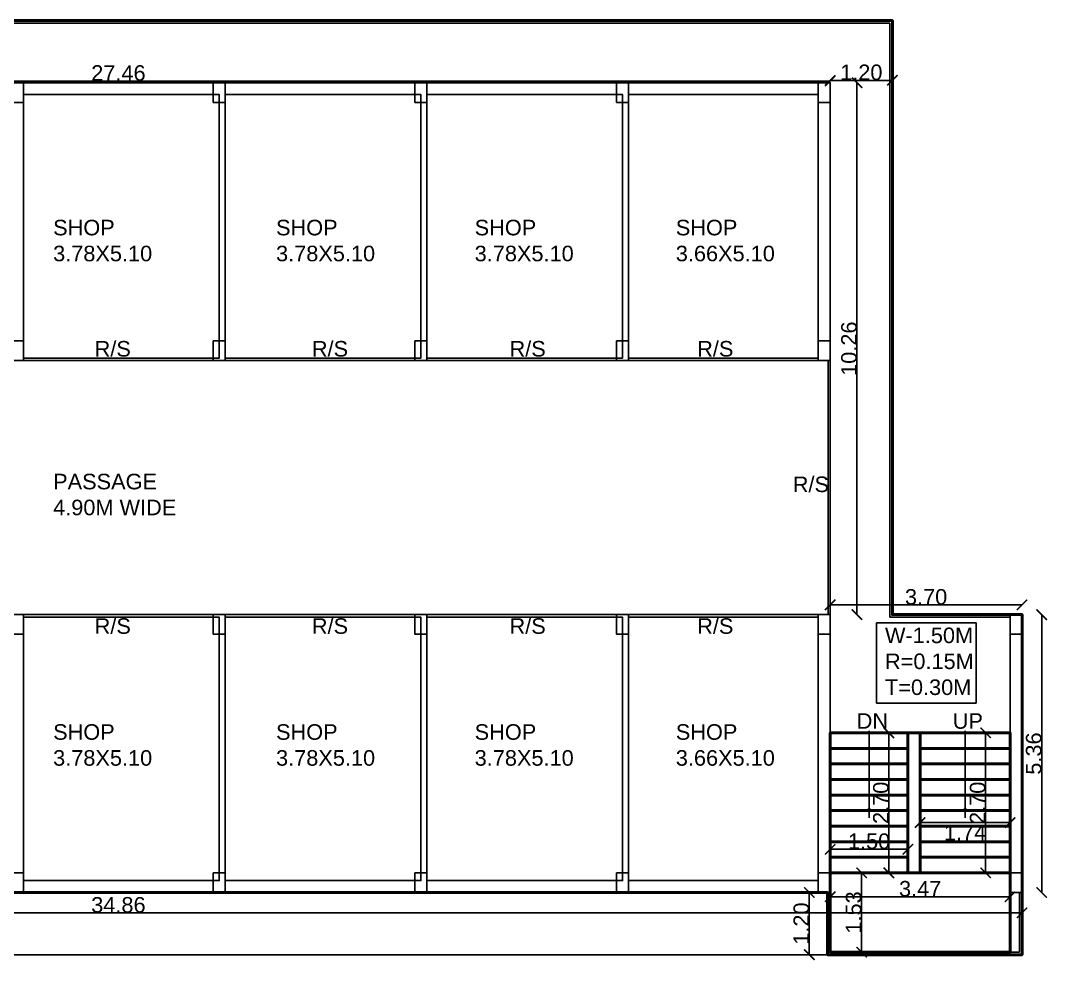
# Model space of a CAD drawing. Header units: metres. Extents: x 0 to 242, y 0 to 134.
# Drawn here: x 77.47 to 97.28, y 36.92 to 55.05 of the extents above; entities that cross this region are included whole.
import ezdxf

# ---------------------------------------------------------------- set-up
doc = ezdxf.new("R2010")
doc.units = ezdxf.units.M
doc.header["$MEASUREMENT"] = 0
for name, color, linetype, lineweight in [('BLK_1_COVERED_AREA', 7, 'Continuous', 50), ('BLK_1_FLR_0_BLT_UP_AREA', 7, 'Continuous', 50), ('BLK_1_FLR_0_STAIR_2', 7, 'Continuous', 50), ('BLK_1_FLR_0_STAIR_2_FLIGHT_1', 7, 'Continuous', 50), ('BLK_1_FLR_0_STAIR_2_FLIGHT_2', 7, 'Continuous', 50), ('BLK_1_FLR_0_STAIR_2_LANDING_1', 7, 'Continuous', 50)]:
    doc.layers.add(name, color=color, linetype=linetype, lineweight=lineweight)
for name, color, linetype in [('BLK_1_FLR_0_REGULAR_ROOM_11', 1, 'Continuous'), ('BLK_1_FLR_0_REGULAR_ROOM_14', 1, 'Continuous'), ('BLK_1_FLR_0_REGULAR_ROOM_4', 1, 'Continuous'), ('BLK_1_FLR_0_REGULAR_ROOM_5', 1, 'Continuous'), ('BLK_1_FLR_0_REGULAR_ROOM_6', 1, 'Continuous'), ('BLK_1_FLR_0_REGULAR_ROOM_7', 1, 'Continuous')]:
    doc.layers.add(name, color=color, linetype=linetype)
doc.styles.get("Standard").update_dxf_attribs({"font": 'arial.ttf'})
doc.styles.add('STYLUSBT', font='arial.ttf')
doc.dimstyles.get("Standard").update_dxf_attribs({"dimtxt": 0.18, "dimasz": 0.18, "dimexe": 0.18, "dimexo": 0.0625, "dimgap": 0.09, "dimtad": 0, "dimtih": 1, "dimtoh": 1, "dimdec": 4, "dimzin": 0, "dimdsep": 46, "dimtxsty": 'Standard', "dimcen": 0.09, "dimadec": 0, "dimazin": 0, "dimtfac": 1, "dimtdec": 4, "dimtofl": 0, "dimtmove": 0, "dimatfit": 3, "dimfxl": 1, "dimtolj": 1, "dimtzin": 0, "dimarcsym": 0})
doc.dimstyles.new('STANDARD$0', dxfattribs={"dimtxt": 0.3, "dimasz": 0.2, "dimexe": 0.0625, "dimexo": 1, "dimgap": 0, "dimtad": 1, "dimtoh": 1, "dimzin": 0, "dimdsep": 46, "dimtxsty": 'STYLUSBT', "dimblk": 'ARCHTICK', "dimcen": 0.09375, "dimse1": 1, "dimse2": 1, "dimadec": 0, "dimazin": 0, "dimtfac": 1, "dimtofl": 0, "dimtmove": 2, "dimatfit": 3, "dimldrblk": 'ARCHTICK', "dimfxl": 1, "dimtolj": 1, "dimtzin": 0, "dimarcsym": 0})

# ---------------------------------------------------------------- blocks, each defined once
blk = doc.blocks.new('_ArchTick')
at = {"color": 0, "linetype": 'ByBlock', "const_width": 0.15}
blk.add_lwpolyline([(-0.5, -0.5), (0.5, 0.5)], dxfattribs=at)
blk = doc.blocks.new('*D59')
at = {"color": 0, "lineweight": -2, "transparency": 16777216}
blk.add_line((65.627, 53.882), (93.087, 53.882), dxfattribs=at)
at = {"layer": 'DEFPOINTS', "color": 0, "transparency": 16777216}
for p in [(93.087, 53.882), (65.627, 53.849), (93.087, 53.849)]:
    blk.add_point(p, dxfattribs=at)
at = {"color": 0, "lineweight": -2, "transparency": 16777216, "xscale": 0.2, "yscale": 0.2, "zscale": 0.2, "rotation": 180}
blk.add_blockref('_ArchTick', (65.627, 53.882), dxfattribs=at)
at = {"color": 0, "lineweight": -2, "transparency": 16777216, "xscale": 0.2, "yscale": 0.2, "zscale": 0.2}
blk.add_blockref('_ArchTick', (93.087, 53.882), dxfattribs=at)
at = {"color": 0, "transparency": 16777216, "insert": (79.357, 54.035), "char_height": 0.3, "attachment_point": 5, "style": 'STYLUSBT'}
blk.add_mtext('\\A1;27.46', dxfattribs=at)
blk = doc.blocks.new('*D62')
at = {"color": 0, "lineweight": -2, "transparency": 16777216}
blk.add_line((93.604, 53.849), (93.604, 43.589), dxfattribs=at)
at = {"layer": 'DEFPOINTS', "color": 0, "transparency": 16777216}
for p in [(93.087, 53.849), (93.087, 43.589), (93.604, 43.589)]:
    blk.add_point(p, dxfattribs=at)
at = {"color": 0, "lineweight": -2, "transparency": 16777216, "xscale": 0.2, "yscale": 0.2, "zscale": 0.2}
for p, rotation in [((93.604, 53.849), 90), ((93.604, 43.589), 270)]:
    blk.add_blockref('_ArchTick', p, dxfattribs=dict(at, rotation=rotation))
at = {"color": 0, "transparency": 16777216, "insert": (93.451, 48.719), "char_height": 0.3, "attachment_point": 5, "rotation": 90, "style": 'STYLUSBT'}
blk.add_mtext('\\A1;10.26', dxfattribs=at)
blk = doc.blocks.new('*D63')
at = {"color": 0, "lineweight": -2, "transparency": 16777216}
blk.add_line((93.087, 43.777), (96.787, 43.777), dxfattribs=at)
at = {"layer": 'DEFPOINTS', "color": 0, "transparency": 16777216}
for p in [(93.087, 43.589), (96.787, 43.777), (96.787, 43.589)]:
    blk.add_point(p, dxfattribs=at)
at = {"color": 0, "lineweight": -2, "transparency": 16777216, "xscale": 0.2, "yscale": 0.2, "zscale": 0.2, "rotation": 180}
blk.add_blockref('_ArchTick', (93.087, 43.777), dxfattribs=at)
at = {"color": 0, "lineweight": -2, "transparency": 16777216, "xscale": 0.2, "yscale": 0.2, "zscale": 0.2}
blk.add_blockref('_ArchTick', (96.787, 43.777), dxfattribs=at)
at = {"color": 0, "transparency": 16777216, "insert": (94.937, 43.93), "char_height": 0.3, "attachment_point": 5, "style": 'STYLUSBT'}
blk.add_mtext('\\A1;3.70', dxfattribs=at)
blk = doc.blocks.new('*D64')
at = {"color": 0, "lineweight": -2, "transparency": 16777216}
blk.add_line((97.167, 43.589), (97.167, 38.229), dxfattribs=at)
at = {"layer": 'DEFPOINTS', "color": 0, "transparency": 16777216}
for p in [(96.787, 43.589), (96.787, 38.229), (97.167, 38.229)]:
    blk.add_point(p, dxfattribs=at)
at = {"color": 0, "lineweight": -2, "transparency": 16777216, "xscale": 0.2, "yscale": 0.2, "zscale": 0.2}
for p, rotation in [((97.167, 43.589), 90), ((97.167, 38.229), 270)]:
    blk.add_blockref('_ArchTick', p, dxfattribs=dict(at, rotation=rotation))
at = {"color": 0, "transparency": 16777216, "insert": (97.014, 40.909), "char_height": 0.3, "attachment_point": 5, "rotation": 90, "style": 'STYLUSBT'}
blk.add_mtext('\\A1;5.36', dxfattribs=at)
blk = doc.blocks.new('*D65')
at = {"color": 0, "lineweight": -2, "transparency": 16777216}
blk.add_line((61.927, 37.836), (96.787, 37.836), dxfattribs=at)
at = {"layer": 'DEFPOINTS', "color": 0, "transparency": 16777216}
for p in [(61.927, 38.229), (96.787, 38.229), (96.787, 37.836)]:
    blk.add_point(p, dxfattribs=at)
at = {"color": 0, "lineweight": -2, "transparency": 16777216, "xscale": 0.2, "yscale": 0.2, "zscale": 0.2, "rotation": 180}
blk.add_blockref('_ArchTick', (61.927, 37.836), dxfattribs=at)
at = {"color": 0, "lineweight": -2, "transparency": 16777216, "xscale": 0.2, "yscale": 0.2, "zscale": 0.2}
blk.add_blockref('_ArchTick', (96.787, 37.836), dxfattribs=at)
at = {"color": 0, "transparency": 16777216, "insert": (79.357, 37.989), "char_height": 0.3, "attachment_point": 5, "style": 'STYLUSBT'}
blk.add_mtext('\\A1;34.86', dxfattribs=at)
blk = doc.blocks.new('*D68')
at = {"color": 0, "lineweight": -2, "transparency": 16777216}
blk.add_line((93.087, 53.895), (94.287, 53.895), dxfattribs=at)
at = {"layer": 'DEFPOINTS', "color": 0, "transparency": 16777216}
for p in [(93.087, 53.882), (94.287, 53.895), (94.287, 53.882)]:
    blk.add_point(p, dxfattribs=at)
at = {"color": 0, "lineweight": -2, "transparency": 16777216, "xscale": 0.2, "yscale": 0.2, "zscale": 0.2, "rotation": 180}
blk.add_blockref('_ArchTick', (93.087, 53.895), dxfattribs=at)
at = {"color": 0, "lineweight": -2, "transparency": 16777216, "xscale": 0.2, "yscale": 0.2, "zscale": 0.2}
blk.add_blockref('_ArchTick', (94.287, 53.895), dxfattribs=at)
at = {"color": 0, "transparency": 16777216, "insert": (93.687, 54.048), "char_height": 0.3, "attachment_point": 5, "style": 'STYLUSBT'}
blk.add_mtext('\\A1;1.20', dxfattribs=at)
blk = doc.blocks.new('*D69')
at = {"color": 0, "lineweight": -2, "transparency": 16777216}
blk.add_line((92.684, 37.029), (92.684, 38.229), dxfattribs=at)
at = {"layer": 'DEFPOINTS', "color": 0, "transparency": 16777216}
for p in [(92.684, 38.229), (93.037, 38.229), (93.037, 37.029)]:
    blk.add_point(p, dxfattribs=at)
at = {"color": 0, "lineweight": -2, "transparency": 16777216, "xscale": 0.2, "yscale": 0.2, "zscale": 0.2}
for p, rotation in [((92.684, 38.229), 90), ((92.684, 37.029), 270)]:
    blk.add_blockref('_ArchTick', p, dxfattribs=dict(at, rotation=rotation))
at = {"color": 0, "transparency": 16777216, "insert": (92.531, 37.629), "char_height": 0.3, "attachment_point": 5, "rotation": 90, "style": 'STYLUSBT'}
blk.add_mtext('\\A1;1.20', dxfattribs=at)
blk = doc.blocks.new('*D150')
at = {"layer": 'BLK_1_FLR_0_STAIR_2_LANDING_1', "color": 0, "lineweight": -2, "transparency": 16777216}
blk.add_line((93.087, 38.146), (96.557, 38.146), dxfattribs=at)
at = {"layer": 'DEFPOINTS', "color": 0, "transparency": 16777216}
for p in [(93.087, 38.609), (96.557, 38.609), (96.557, 38.146)]:
    blk.add_point(p, dxfattribs=at)
at = {"layer": 'BLK_1_FLR_0_STAIR_2_LANDING_1', "color": 0, "lineweight": -2, "transparency": 16777216, "xscale": 0.2, "yscale": 0.2, "zscale": 0.2, "rotation": 180}
blk.add_blockref('_ArchTick', (93.087, 38.146), dxfattribs=at)
at = {"layer": 'BLK_1_FLR_0_STAIR_2_LANDING_1', "color": 0, "lineweight": -2, "transparency": 16777216, "xscale": 0.2, "yscale": 0.2, "zscale": 0.2}
blk.add_blockref('_ArchTick', (96.557, 38.146), dxfattribs=at)
at = {"layer": 'BLK_1_FLR_0_STAIR_2_LANDING_1', "color": 0, "transparency": 16777216, "insert": (94.822, 38.3), "char_height": 0.3, "attachment_point": 5, "style": 'STYLUSBT'}
blk.add_mtext('\\A1;3.47', dxfattribs=at)
blk = doc.blocks.new('*D151')
at = {"layer": 'BLK_1_FLR_0_STAIR_2_LANDING_1', "color": 0, "lineweight": -2, "transparency": 16777216}
blk.add_line((93.694, 37.079), (93.694, 38.609), dxfattribs=at)
at = {"layer": 'DEFPOINTS', "color": 0, "transparency": 16777216}
for p in [(93.087, 38.609), (93.694, 38.609), (93.087, 37.079)]:
    blk.add_point(p, dxfattribs=at)
at = {"layer": 'BLK_1_FLR_0_STAIR_2_LANDING_1', "color": 0, "lineweight": -2, "transparency": 16777216, "xscale": 0.2, "yscale": 0.2, "zscale": 0.2}
for p, rotation in [((93.694, 38.609), 90), ((93.694, 37.079), 270)]:
    blk.add_blockref('_ArchTick', p, dxfattribs=dict(at, rotation=rotation))
at = {"layer": 'BLK_1_FLR_0_STAIR_2_LANDING_1', "color": 0, "transparency": 16777216, "insert": (93.54, 37.844), "char_height": 0.3, "attachment_point": 5, "rotation": 90, "style": 'STYLUSBT'}
blk.add_mtext('\\A1;1.53', dxfattribs=at)
blk = doc.blocks.new('*D152')
at = {"layer": 'BLK_1_FLR_0_STAIR_2_FLIGHT_2', "color": 0, "lineweight": -2, "transparency": 16777216}
blk.add_line((94.822, 39.579), (96.557, 39.579), dxfattribs=at)
at = {"layer": 'DEFPOINTS', "color": 0, "transparency": 16777216}
for p in [(94.822, 39.509), (96.557, 39.579), (96.557, 39.509)]:
    blk.add_point(p, dxfattribs=at)
at = {"layer": 'BLK_1_FLR_0_STAIR_2_FLIGHT_2', "color": 0, "lineweight": -2, "transparency": 16777216, "xscale": 0.2, "yscale": 0.2, "zscale": 0.2, "rotation": 180}
blk.add_blockref('_ArchTick', (94.822, 39.579), dxfattribs=at)
at = {"layer": 'BLK_1_FLR_0_STAIR_2_FLIGHT_2', "color": 0, "lineweight": -2, "transparency": 16777216, "xscale": 0.2, "yscale": 0.2, "zscale": 0.2}
blk.add_blockref('_ArchTick', (96.557, 39.579), dxfattribs=at)
at = {"layer": 'BLK_1_FLR_0_STAIR_2_FLIGHT_2', "color": 0, "transparency": 16777216, "insert": (95.689, 39.387), "char_height": 0.3, "attachment_point": 5, "style": 'STYLUSBT'}
blk.add_mtext('\\A1;1.74', dxfattribs=at)
blk = doc.blocks.new('*D153')
at = {"layer": 'BLK_1_FLR_0_STAIR_2_FLIGHT_2', "color": 0, "lineweight": -2, "transparency": 16777216}
blk.add_line((96.085, 41.309), (96.085, 38.609), dxfattribs=at)
at = {"layer": 'DEFPOINTS', "color": 0, "transparency": 16777216}
for p in [(96.557, 41.309), (96.085, 38.609), (96.557, 38.609)]:
    blk.add_point(p, dxfattribs=at)
at = {"layer": 'BLK_1_FLR_0_STAIR_2_FLIGHT_2', "color": 0, "lineweight": -2, "transparency": 16777216, "xscale": 0.2, "yscale": 0.2, "zscale": 0.2}
for p, rotation in [((96.085, 41.309), 90), ((96.085, 38.609), 270)]:
    blk.add_blockref('_ArchTick', p, dxfattribs=dict(at, rotation=rotation))
at = {"layer": 'BLK_1_FLR_0_STAIR_2_FLIGHT_2', "color": 0, "transparency": 16777216, "insert": (95.932, 39.959), "char_height": 0.3, "attachment_point": 5, "rotation": 90, "style": 'STYLUSBT'}
blk.add_mtext('\\A1;2.70', dxfattribs=at)
blk = doc.blocks.new('*D154')
at = {"layer": 'BLK_1_FLR_0_STAIR_2_FLIGHT_1', "color": 0, "lineweight": -2, "transparency": 16777216}
blk.add_line((94.219, 41.309), (94.219, 38.609), dxfattribs=at)
at = {"layer": 'DEFPOINTS', "color": 0, "transparency": 16777216}
for p in [(94.587, 41.309), (94.219, 38.609), (94.587, 38.609)]:
    blk.add_point(p, dxfattribs=at)
at = {"layer": 'BLK_1_FLR_0_STAIR_2_FLIGHT_1', "color": 0, "lineweight": -2, "transparency": 16777216, "xscale": 0.2, "yscale": 0.2, "zscale": 0.2}
for p, rotation in [((94.219, 41.309), 90), ((94.219, 38.609), 270)]:
    blk.add_blockref('_ArchTick', p, dxfattribs=dict(at, rotation=rotation))
at = {"layer": 'BLK_1_FLR_0_STAIR_2_FLIGHT_1', "color": 0, "transparency": 16777216, "insert": (94.066, 39.959), "char_height": 0.3, "attachment_point": 5, "rotation": 90, "style": 'STYLUSBT'}
blk.add_mtext('\\A1;2.70', dxfattribs=at)
blk = doc.blocks.new('*D155')
at = {"layer": 'BLK_1_FLR_0_STAIR_2_FLIGHT_1', "color": 0, "lineweight": -2, "transparency": 16777216}
blk.add_line((93.087, 39.063), (94.587, 39.063), dxfattribs=at)
at = {"layer": 'DEFPOINTS', "color": 0, "transparency": 16777216}
for p in [(93.087, 39.509), (94.587, 39.509), (94.587, 39.063)]:
    blk.add_point(p, dxfattribs=at)
at = {"layer": 'BLK_1_FLR_0_STAIR_2_FLIGHT_1', "color": 0, "lineweight": -2, "transparency": 16777216, "xscale": 0.2, "yscale": 0.2, "zscale": 0.2, "rotation": 180}
blk.add_blockref('_ArchTick', (93.087, 39.063), dxfattribs=at)
at = {"layer": 'BLK_1_FLR_0_STAIR_2_FLIGHT_1', "color": 0, "lineweight": -2, "transparency": 16777216, "xscale": 0.2, "yscale": 0.2, "zscale": 0.2}
blk.add_blockref('_ArchTick', (94.587, 39.063), dxfattribs=at)
at = {"layer": 'BLK_1_FLR_0_STAIR_2_FLIGHT_1', "color": 0, "transparency": 16777216, "insert": (93.837, 39.216), "char_height": 0.3, "attachment_point": 5, "style": 'STYLUSBT'}
blk.add_mtext('\\A1;1.50', dxfattribs=at)

msp = doc.modelspace()

# ---------------------------------------------------------------- linework, layer by layer
at = {"color": 7}
for p, q in [((64.427, 55.049), (94.287, 55.049)), ((64.477, 54.999), (94.237, 54.999)), ((94.237, 43.539), (94.237, 54.999)), ((94.287, 43.589), (94.287, 55.049)), ((77.527, 53.849), (81.187, 53.849)), ((81.417, 53.849), (85.077, 53.849)), ((85.307, 53.849), (88.967, 53.849)), ((89.197, 53.849), (92.857, 53.849)), ((77.527, 53.469), (77.527, 48.869)), ((81.302, 53.469), (81.302, 48.869)), ((85.192, 53.469), (85.192, 48.869)), ((85.307, 53.469), (85.307, 48.869)), ((89.082, 53.469), (89.082, 48.869)), ((89.197, 53.469), (89.197, 48.869)), ((93.087, 48.869), (93.087, 53.469)), ((81.187, 48.539), (77.527, 48.539)), ((85.077, 48.539), (81.417, 48.539)), ((88.967, 48.539), (85.307, 48.539)), ((92.857, 48.539), (89.197, 48.539)), ((81.187, 48.489), (77.527, 48.489)), ((85.077, 48.489), (81.417, 48.489)), ((88.967, 48.489), (85.307, 48.489)), ((92.857, 48.489), (89.197, 48.489)), ((93.051, 48.489), (93.051, 43.589)), ((93.087, 43.589), (93.087, 48.489)), ((81.187, 43.589), (77.527, 43.589)), ((85.077, 43.589), (81.417, 43.589)), ((88.967, 43.589), (85.307, 43.589)), ((92.857, 43.589), (89.197, 43.589)), ((96.557, 43.589), (94.287, 43.589)), ((81.187, 43.539), (77.527, 43.539)), ((85.077, 43.539), (81.417, 43.539)), ((88.967, 43.539), (85.307, 43.539)), ((92.857, 43.539), (89.197, 43.539)), ((96.557, 43.539), (94.237, 43.539)), ((77.527, 43.209), (77.527, 38.609)), ((81.302, 43.209), (81.302, 38.609)), ((81.417, 43.209), (81.417, 38.609)), ((85.192, 43.209), (85.192, 38.609)), ((85.307, 43.209), (85.307, 38.609)), ((89.082, 43.209), (89.082, 38.609)), ((89.197, 43.209), (89.197, 38.609)), ((93.087, 38.609), (93.087, 43.209)), ((96.557, 43.209), (96.557, 37.079)), ((96.787, 43.209), (96.787, 38.609)), ((93.087, 41.309), (94.587, 41.309)), ((94.587, 41.309), (94.587, 38.609)), ((94.822, 38.609), (94.822, 41.309)), ((94.822, 41.309), (96.557, 41.309)), ((93.087, 38.609), (96.557, 38.609)), ((77.527, 38.229), (81.187, 38.229)), ((81.417, 38.229), (85.077, 38.229)), ((85.307, 38.229), (88.967, 38.229)), ((89.197, 38.229), (92.857, 38.229)), ((93.037, 38.229), (93.037, 37.029)), ((93.087, 38.229), (93.087, 37.079)), ((96.737, 38.229), (96.737, 37.079)), ((96.787, 38.229), (96.787, 37.029)), ((96.787, 38.229), (96.787, 37.029)), ((96.737, 37.079), (93.087, 37.079)), ((65.627, 37.029), (93.087, 37.029)), ((93.087, 37.029), (96.787, 37.029))]:
    msp.add_line(p, q, dxfattribs=at)
at = {"color": 2}
msp.add_line((81.417, 53.469), (81.417, 48.869), dxfattribs=at)
at = {"color": 7}
for points in [[(65.627, 38.229), (93.087, 38.229), (93.087, 53.849), (65.627, 53.849)], [(77.297, 53.849), (77.527, 53.849), (77.527, 53.469), (77.297, 53.469)], [(81.187, 53.849), (81.417, 53.849), (81.417, 53.469), (81.187, 53.469)], [(85.077, 53.849), (85.307, 53.849), (85.307, 53.469), (85.077, 53.469)], [(88.967, 53.849), (89.197, 53.849), (89.197, 53.469), (88.967, 53.469)], [(92.857, 53.849), (93.087, 53.849), (93.087, 53.469), (92.857, 53.469)], [(77.297, 48.869), (77.527, 48.869), (77.527, 48.489), (77.297, 48.489)], [(81.187, 48.869), (81.417, 48.869), (81.417, 48.489), (81.187, 48.489)], [(85.077, 48.869), (85.307, 48.869), (85.307, 48.489), (85.077, 48.489)], [(88.967, 48.869), (89.197, 48.869), (89.197, 48.489), (88.967, 48.489)], [(92.857, 48.869), (93.087, 48.869), (93.087, 48.489), (92.857, 48.489)], [(77.297, 43.589), (77.527, 43.589), (77.527, 43.209), (77.297, 43.209)], [(81.187, 43.589), (81.417, 43.589), (81.417, 43.209), (81.187, 43.209)], [(85.077, 43.589), (85.307, 43.589), (85.307, 43.209), (85.077, 43.209)], [(88.967, 43.589), (89.197, 43.589), (89.197, 43.209), (88.967, 43.209)], [(92.857, 43.589), (93.087, 43.589), (93.087, 43.209), (92.857, 43.209)], [(96.787, 43.589), (96.557, 43.589), (96.557, 43.209), (96.787, 43.209)], [(93.983, 43.433), (95.901, 43.433), (95.901, 41.884), (93.983, 41.884)], [(77.297, 38.609), (77.527, 38.609), (77.527, 38.229), (77.297, 38.229)], [(81.187, 38.609), (81.417, 38.609), (81.417, 38.229), (81.187, 38.229)], [(85.077, 38.609), (85.307, 38.609), (85.307, 38.229), (85.077, 38.229)], [(88.967, 38.609), (89.197, 38.609), (89.197, 38.229), (88.967, 38.229)], [(92.857, 38.609), (93.087, 38.609), (93.087, 38.229), (92.857, 38.229)], [(96.787, 38.609), (96.557, 38.609), (96.557, 38.229), (96.787, 38.229)]]:
    msp.add_lwpolyline(points, close=True, dxfattribs=at)
for points in [[(81.187, 53.619), (77.527, 53.619)], [(85.077, 53.619), (81.417, 53.619)], [(88.967, 53.619), (85.307, 53.619)], [(92.857, 48.489), (92.857, 53.619), (89.197, 53.619)], [(89.197, 38.459), (92.857, 38.459), (92.857, 43.589)], [(77.527, 38.459), (81.187, 38.459)], [(81.417, 38.459), (85.077, 38.459)], [(85.307, 38.459), (88.967, 38.459)]]:
    msp.add_lwpolyline(points, dxfattribs=at)
at = {"layer": 'BLK_1_COVERED_AREA', "color": 141}
msp.add_lwpolyline([(61.927, 37.029), (61.927, 43.589), (64.427, 43.589), (64.427, 55.049), (94.287, 55.049), (94.287, 43.589), (96.787, 43.589), (96.787, 37.029), (93.037, 37.029), (93.037, 38.229), (65.677, 38.229), (65.677, 37.029), (61.927, 37.029)], dxfattribs=at)
at = {"layer": 'BLK_1_FLR_0_BLT_UP_AREA', "color": 64}
msp.add_lwpolyline([(61.927, 37.029), (61.927, 43.589), (64.427, 43.589), (64.427, 55.049), (94.287, 55.049), (94.287, 43.589), (96.787, 43.589), (96.787, 37.029), (93.037, 37.029), (93.037, 38.229), (65.677, 38.229), (65.677, 37.029), (61.927, 37.029)], dxfattribs=at)
at = {"layer": 'BLK_1_FLR_0_REGULAR_ROOM_11', "color": 2}
msp.add_lwpolyline([(77.527, 53.619), (81.302, 53.619), (81.302, 48.539), (77.527, 48.539)], close=True, dxfattribs=at)
at = {"layer": 'BLK_1_FLR_0_REGULAR_ROOM_14', "color": 2}
for points in [[(81.417, 48.539), (85.192, 48.539), (85.192, 53.619), (81.417, 53.619)], [(89.197, 53.619), (92.857, 53.619), (92.857, 48.539), (89.197, 48.539)]]:
    msp.add_lwpolyline(points, close=True, dxfattribs=at)
at = {"layer": 'BLK_1_FLR_0_REGULAR_ROOM_4', "color": 2}
msp.add_lwpolyline([(77.527, 38.459), (81.302, 38.459), (81.302, 43.539), (77.527, 43.539)], close=True, dxfattribs=at)
at = {"layer": 'BLK_1_FLR_0_REGULAR_ROOM_5', "color": 2}
msp.add_lwpolyline([(81.417, 43.539), (85.192, 43.539), (85.192, 38.459), (81.417, 38.459)], close=True, dxfattribs=at)
at = {"layer": 'BLK_1_FLR_0_REGULAR_ROOM_6', "color": 2}
for points in [[(85.307, 53.619), (89.082, 53.619), (89.082, 48.539), (85.307, 48.539)], [(85.307, 38.459), (89.082, 38.459), (89.082, 43.539), (85.307, 43.539)]]:
    msp.add_lwpolyline(points, close=True, dxfattribs=at)
at = {"layer": 'BLK_1_FLR_0_REGULAR_ROOM_7', "color": 2}
msp.add_lwpolyline([(89.197, 43.539), (92.857, 43.539), (92.857, 38.459), (89.197, 38.459)], close=True, dxfattribs=at)
at = {"layer": 'BLK_1_FLR_0_STAIR_2', "color": 1}
msp.add_lwpolyline([(93.087, 37.079), (96.557, 37.079), (96.557, 41.309), (93.087, 41.309)], close=True, dxfattribs=at)
at = {"layer": 'BLK_1_FLR_0_STAIR_2_FLIGHT_1', "color": 3}
for p, q in [((93.087, 41.009), (94.587, 41.009)), ((93.087, 40.709), (94.587, 40.709)), ((93.087, 40.409), (94.587, 40.409)), ((93.087, 40.109), (94.587, 40.109)), ((93.087, 39.809), (94.587, 39.809)), ((93.087, 39.509), (94.587, 39.509)), ((93.087, 39.209), (94.587, 39.209)), ((93.087, 38.909), (94.587, 38.909))]:
    msp.add_line(p, q, dxfattribs=at)
at = {"layer": 'BLK_1_FLR_0_STAIR_2_FLIGHT_1', "color": 1}
msp.add_lwpolyline([(93.087, 41.309), (94.587, 41.309), (94.587, 38.609), (93.087, 38.609)], close=True, dxfattribs=at)
at = {"layer": 'BLK_1_FLR_0_STAIR_2_FLIGHT_2', "color": 3}
for p, q in [((94.822, 41.009), (96.557, 41.009)), ((94.822, 40.709), (96.557, 40.709)), ((94.822, 40.409), (96.557, 40.409)), ((94.822, 40.109), (96.557, 40.109)), ((94.822, 39.809), (96.557, 39.809)), ((94.822, 39.509), (96.557, 39.509)), ((94.822, 39.209), (96.557, 39.209)), ((94.822, 38.909), (96.557, 38.909))]:
    msp.add_line(p, q, dxfattribs=at)
at = {"layer": 'BLK_1_FLR_0_STAIR_2_FLIGHT_2', "color": 1}
msp.add_lwpolyline([(94.822, 41.309), (96.557, 41.309), (96.557, 38.609), (94.822, 38.609)], close=True, dxfattribs=at)
at = {"layer": 'BLK_1_FLR_0_STAIR_2_LANDING_1'}
msp.add_lwpolyline([(93.087, 38.609), (96.557, 38.609), (96.557, 37.079), (93.087, 37.079)], close=True, dxfattribs=at)

# ---------------------------------------------------------------- texts
at = {"color": 7, "char_height": 0.3, "attachment_point": 1}
for s, width, heights, insert in [('SHOP\\P3.78X5.10', 1.96273, [0.918], (78.098, 51.205)), ('SHOP\\P3.78X5.10', 1.96273, [0.918], (82.398, 51.205)), ('SHOP\\P3.78X5.10', 1.96273, [0.918], (86.229, 51.205)), ('SHOP\\P3.66X5.10', 1.96273, [0.918], (90.109, 51.205)), ('R/S', 1.00778, [0.51], (78.899, 48.867)), ('R/S', 1.00778, [0.51], (83.089, 48.867)), ('R/S', 1.00778, [0.51], (86.902, 48.867)), ('R/S', 1.00778, [0.51], (90.521, 48.867)), ('PASSAGE\\P4.90M WIDE', 3.39506, [0.918], (78.098, 46.306)), ('R/S', 1.00778, [0.51], (92.365, 46.253)), ('R/S', 1.00778, [0.51], (78.899, 43.519)), ('R/S', 1.00778, [0.51], (83.089, 43.519)), ('R/S', 1.00778, [0.51], (86.902, 43.519)), ('R/S', 1.00778, [0.51], (90.521, 43.519)), ('W-1.50M\\PR=0.15M\\PT=0.30M', 2.67161, [1.31], (94.144, 43.339)), ('DN', 1.00778, [0.51], (93.598, 41.688)), ('UP', 1.00778, [0.51], (95.451, 41.688)), ('SHOP\\P3.78X5.10', 1.96273, [0.918], (78.098, 41.475)), ('SHOP\\P3.78X5.10', 1.96273, [0.918], (82.398, 41.475)), ('SHOP\\P3.78X5.10', 1.96273, [0.918], (86.229, 41.475)), ('SHOP\\P3.66X5.10', 1.96273, [0.918], (90.109, 41.475))]:
    msp.add_mtext_dynamic_manual_height_columns(s, width=width, gutter_width=12.5, heights=heights, dxfattribs=dict(at, insert=insert))

# ---------------------------------------------------------------- dimensions: what is measured, and where the dimension line sits
at = {"color": 7}
for p1, p2, distance, picture, middle in [((65.627, 53.849), (93.087, 53.849), 0.033, '*D59', (79.357, 54.035)), ((93.087, 53.882), (94.287, 53.882), 0.013, '*D68', (93.687, 54.048)), ((93.087, 53.849), (93.087, 43.589), 0.517, '*D62', (93.451, 48.719)), ((93.087, 43.589), (96.787, 43.589), 0.188, '*D63', (94.937, 43.93)), ((96.787, 43.589), (96.787, 38.229), 0.38, '*D64', (97.014, 40.909)), ((93.037, 37.029), (93.037, 38.229), 0.353, '*D69', (92.531, 37.629)), ((61.927, 38.229), (96.787, 38.229), -0.393, '*D65', (79.357, 37.989))]:
    dim = msp.add_aligned_dim(p1=p1, p2=p2, distance=distance, dimstyle='STANDARD$0', dxfattribs=at)
    dim.commit()
    dim.dimension.update_dxf_attribs({"geometry": picture, "text_midpoint": middle})
at = {"layer": 'BLK_1_FLR_0_STAIR_2_FLIGHT_1', "color": 1}
dim = msp.add_linear_dim(base=(94.219, 38.609), p1=(94.587, 41.309), p2=(94.587, 38.609), angle=90, dimstyle='STANDARD$0', dxfattribs=at)
dim.commit()
dim.dimension.update_dxf_attribs({"geometry": '*D154', "text_midpoint": (94.066, 39.959)})
at = {"layer": 'BLK_1_FLR_0_STAIR_2_FLIGHT_1', "color": 2}
dim = msp.add_linear_dim(base=(94.587, 39.063), p1=(93.087, 39.509), p2=(94.587, 39.509), dimstyle='STANDARD$0', dxfattribs=at)
dim.commit()
dim.dimension.update_dxf_attribs({"geometry": '*D155', "text_midpoint": (93.837, 39.216)})
at = {"layer": 'BLK_1_FLR_0_STAIR_2_FLIGHT_2', "color": 1}
dim = msp.add_linear_dim(base=(96.085, 38.609), p1=(96.557, 41.309), p2=(96.557, 38.609), angle=90, dimstyle='STANDARD$0', dxfattribs=at)
dim.commit()
dim.dimension.update_dxf_attribs({"geometry": '*D153', "text_midpoint": (95.932, 39.959)})
at = {"layer": 'BLK_1_FLR_0_STAIR_2_FLIGHT_2', "color": 2}
dim = msp.add_linear_dim(base=(96.556783947, 39.578746649), p1=(94.821783947, 39.508681484), p2=(96.556783947, 39.508681484), dimstyle='STANDARD$0', dxfattribs=at)
dim.commit()
dim.dimension.update_dxf_attribs({"geometry": '*D152', "text_midpoint": (95.689283947, 39.387303144), "dimtype": 160})
at = {"layer": 'BLK_1_FLR_0_STAIR_2_LANDING_1', "color": 1}
dim = msp.add_linear_dim(base=(93.694, 38.609), p1=(93.087, 37.079), p2=(93.087, 38.609), angle=90, dimstyle='STANDARD$0', dxfattribs=at)
dim.commit()
dim.dimension.update_dxf_attribs({"geometry": '*D151', "text_midpoint": (93.54, 37.844)})
at = {"layer": 'BLK_1_FLR_0_STAIR_2_LANDING_1', "color": 2}
dim = msp.add_linear_dim(base=(96.557, 38.146), p1=(93.087, 38.609), p2=(96.557, 38.609), dimstyle='STANDARD$0', dxfattribs=at)
dim.commit()
dim.dimension.update_dxf_attribs({"geometry": '*D150', "text_midpoint": (94.822, 38.3)})

# ---------------------------------------------------------------- leaders
at = {"color": 7}
for points in [[(93.837, 39.67), (93.837, 41.346)], [(95.689, 39.67), (95.689, 41.346)]]:
    msp.add_leader(points, dimstyle='Standard', override={"dimgap": 0.09, "dimtad": 0}, dxfattribs=at)

doc.saveas('drawing.dxf')
